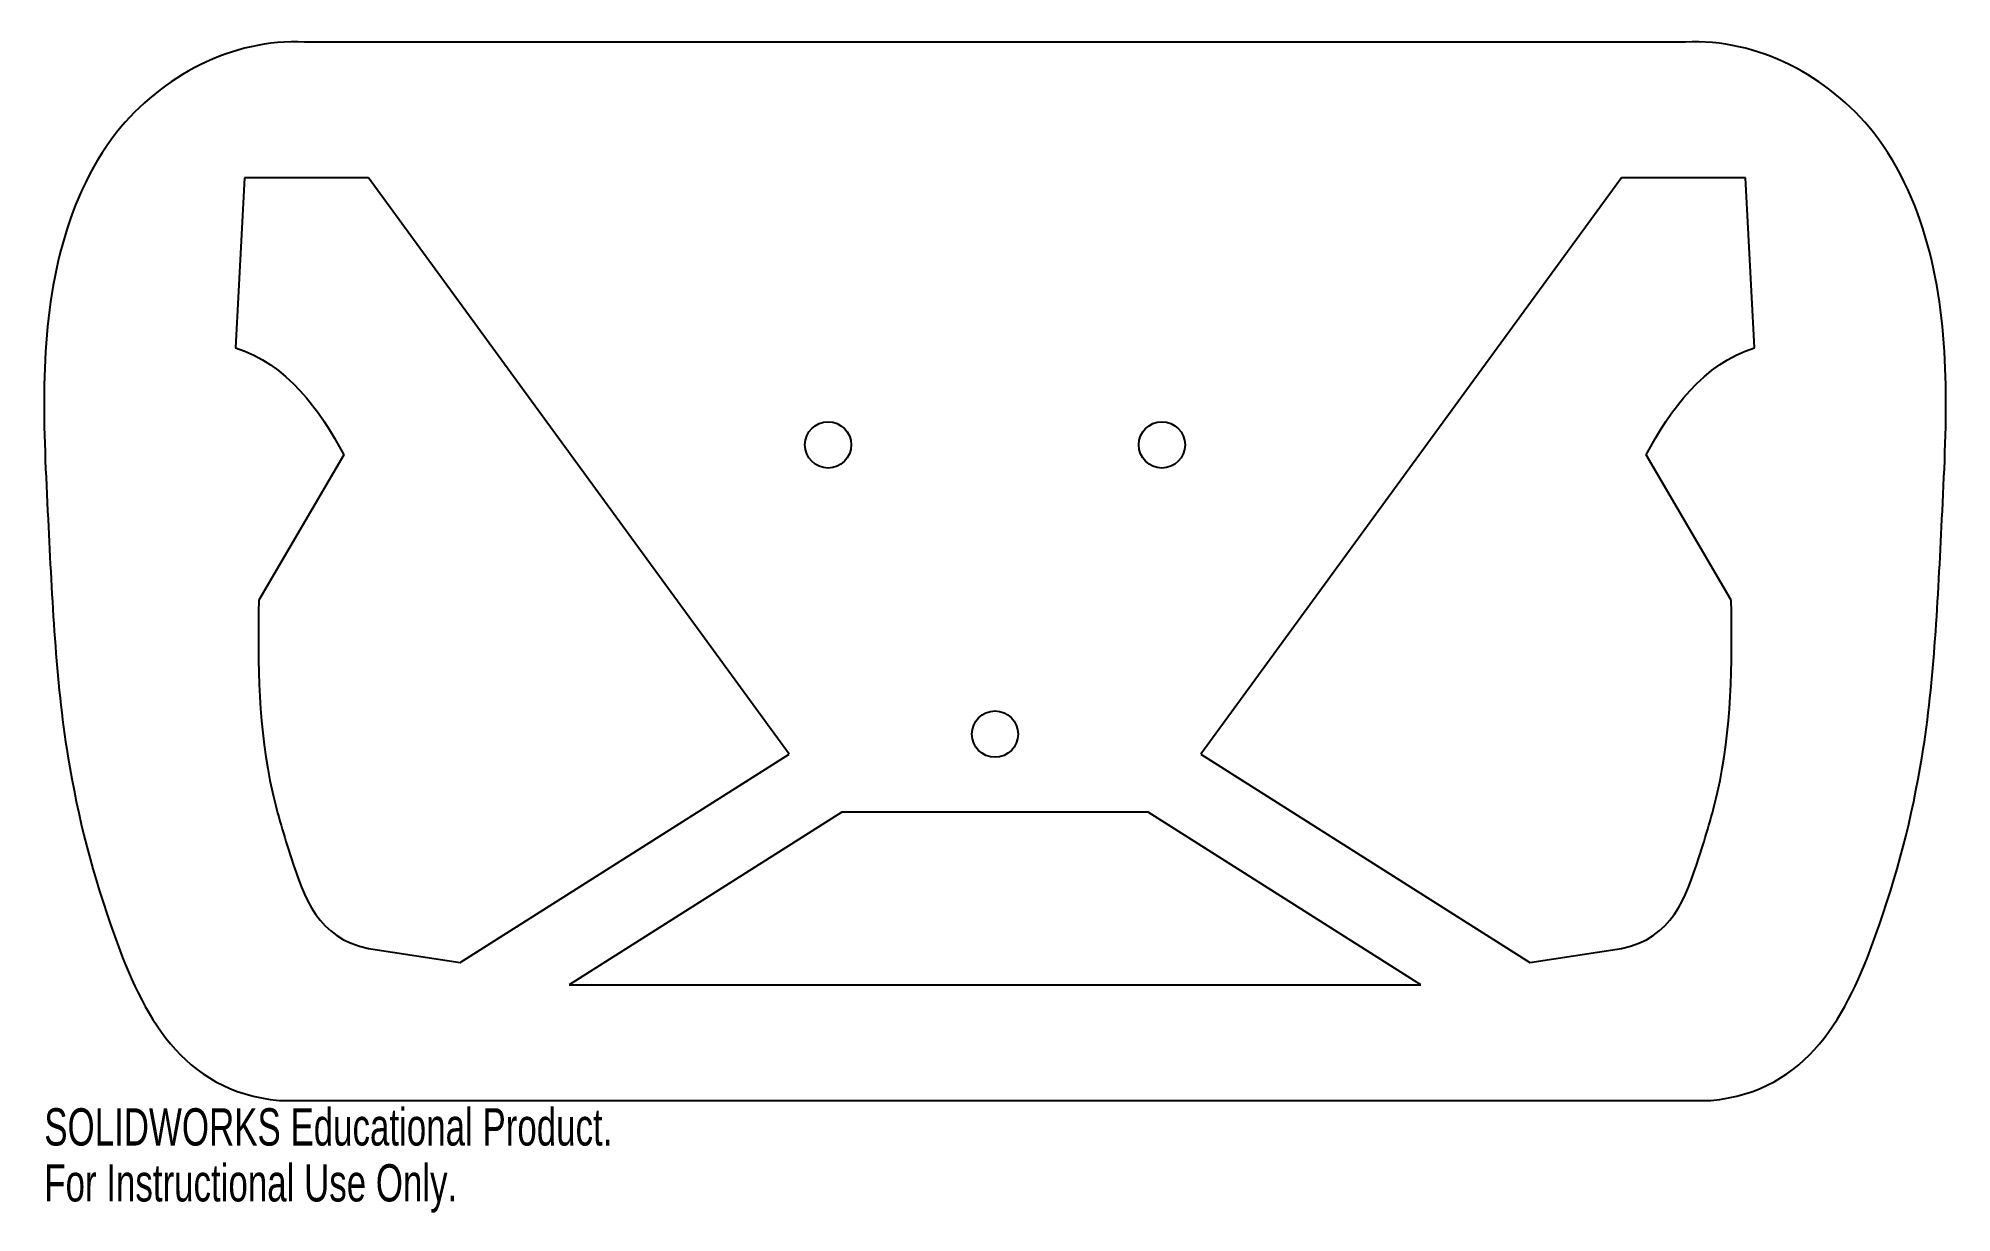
# Model space of a CAD drawing. Header units: millimetres. Extents: x -124 to 124, y -87 to 65.
import ezdxf

# ---------------------------------------------------------------- set-up
doc = ezdxf.new("R2010")
doc.units = ezdxf.units.MM
doc.styles.add('SLDTEXTSTYLE0', font='TXT', dxfattribs={"width": 0.7})

msp = doc.modelspace()

# ---------------------------------------------------------------- linework, layer by layer
at = {"color": 7, "linetype": 'Continuous', "lineweight": 25}
for p, q in [((89.54, 64.72), (-89.54, 64.72)), ((-97.34, 47.13), (-98.5, 25.08)), ((-81.26, 47.13), (-97.34, 47.13)), ((-26.69, -27.62), (-81.26, 47.13)), ((81.26, 47.13), (26.69, -27.62)), ((97.34, 47.13), (81.26, 47.13)), ((98.5, 25.08), (97.34, 47.13)), ((-84.45, 11.21), (-95.48, -7.64)), ((95.48, -7.64), (84.45, 11.21)), ((-69.37, -54.63), (-26.69, -27.62)), ((26.69, -27.62), (69.37, -54.63)), ((-19.86, -35.13), (-55.21, -57.5)), ((19.86, -35.13), (-19.86, -35.13)), ((55.21, -57.5), (19.86, -35.13)), ((-81.26, -52.81), (-69.37, -54.63)), ((69.37, -54.63), (81.26, -52.81)), ((-55.21, -57.5), (55.21, -57.5)), ((-92.84, -72.5), (92.84, -72.5))]:
    msp.add_line(p, q, dxfattribs=at)
for centre in [(-21.65, 12.5), (21.65, 12.5), (0, -25)]:
    msp.add_circle(centre, 3, dxfattribs=at)
for points, knots in [([(-89.54, 64.72), (-98.91, 65.22), (-113.81, 57.28), (-124.42, 32.02), (-122.77, 4.04), (-121.53, -25.82), (-114.34, -53.63), (-105.57, -71.31), (-92.84, -72.5)], [0, 0, 0, 0, 0.167204, 0.270778, 0.479134, 0.66479, 0.809328, 1, 1, 1, 1]), ([(92.84, -72.5), (105.57, -71.31), (114.34, -53.63), (121.53, -25.82), (122.77, 4.04), (124.42, 32.02), (113.81, 57.28), (98.91, 65.22), (89.54, 64.72)], [0, 0, 0, 0, 0.190672, 0.33521, 0.520866, 0.729222, 0.832796, 1, 1, 1, 1]), ([(-95.48, -7.64), (-95.65, -15.86), (-95.5, -27.48), (-90.62, -43.3), (-87.81, -51.45), (-81.26, -52.81)], [0, 0, 0, 0, 0.501053, 0.67815, 1, 1, 1, 1]), ([(81.26, -52.81), (87.81, -51.45), (90.62, -43.3), (95.5, -27.48), (95.65, -15.86), (95.48, -7.64)], [0, 0, 0, 0, 0.32185, 0.498947, 1, 1, 1, 1])]:
    msp.add_open_spline(points, degree=3, knots=knots, dxfattribs=at)
for points in [[(-98.5, 25.08), (-91.89, 23.06), (-87.51, 17.01), (-84.45, 11.21)], [(84.45, 11.21), (87.51, 17.01), (91.89, 23.06), (98.5, 25.08)]]:
    msp.add_open_spline(points, degree=3, dxfattribs=at)

# ---------------------------------------------------------------- texts
at = {"color": 7, "linetype": 'Continuous', "char_height": 4.8336, "attachment_point": 1, "style": 'SLDTEXTSTYLE0'}
for s, insert in [('SOLIDWORKS Educational Product.', (-123.3, -73.52)), ('For Instructional Use Only.', (-123.3, -80.77))]:
    msp.add_mtext(s, dxfattribs=dict(at, insert=insert))

doc.saveas('drawing.dxf')
